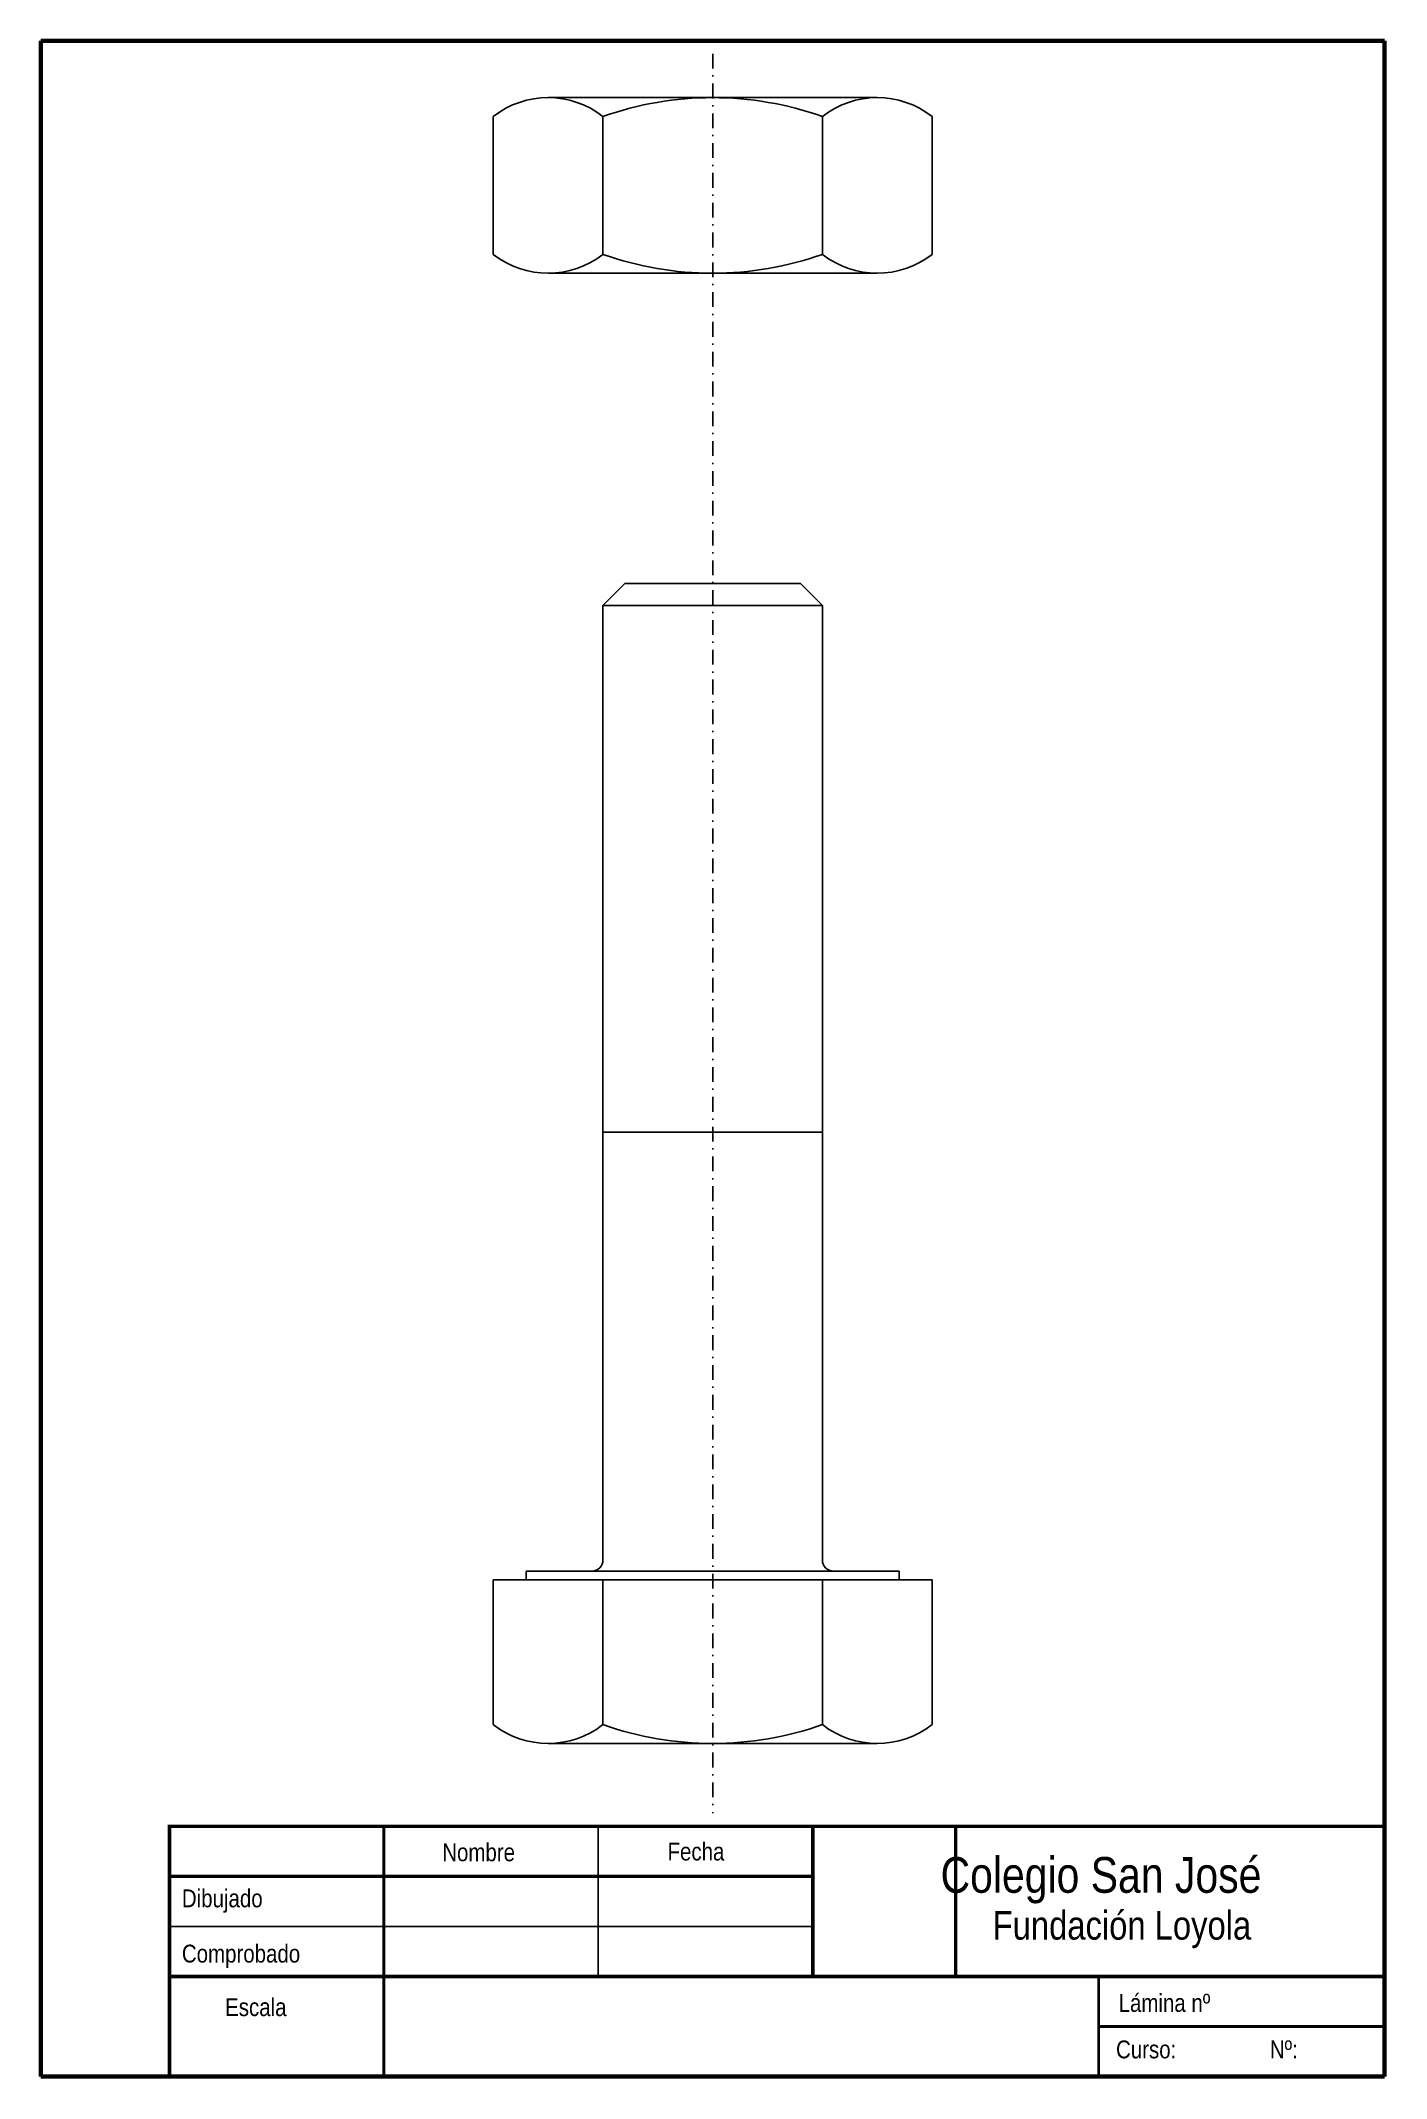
# Paper-space layout 'A4 vertical' of a CAD drawing. Header units: millimetres. Extents: x 10 to 198, y 0 to 285.
# The model-space entities are those that its viewports show. They can reach past a viewport. Long polylines and large blocks are cut down to what shows.
import ezdxf

# ---------------------------------------------------------------- set-up
doc = ezdxf.new("R2010")
doc.units = ezdxf.units.MM
doc.linetypes.add('TRAZO_Y_PUNTO2', pattern=[12.7, 6.35, -3.175, 0, -3.175])
doc.layers.add('Ventana', color=7, linetype='Continuous')
doc.layers.get('Ventana').off()
doc.styles.get("Standard").update_dxf_attribs({"font": ''})
doc.styles.get('Standard').set_extended_font_data('Arial Narrow')

msp = doc.modelspace()

# ---------------------------------------------------------------- linework, layer by layer
at = {"linetype": 'TRAZO_Y_PUNTO2'}
msp.add_line((111.87, 172.786), (111.87, 92.605), dxfattribs=at)
for p, q in [((101.87, 163.644), (101.87, 169.928)), ((104.37, 170.786), (119.37, 170.786)), ((106.87, 169.928), (106.87, 163.644)), ((116.87, 169.928), (116.87, 163.644)), ((121.87, 169.928), (121.87, 163.644)), ((119.37, 162.786), (104.37, 162.786)), ((106.87, 147.644), (107.87, 148.644)), ((115.87, 148.644), (107.87, 148.644)), ((115.87, 148.644), (116.87, 147.644)), ((106.87, 147.644), (106.87, 104.144)), ((106.87, 147.644), (116.87, 147.644)), ((116.87, 147.644), (116.87, 104.144)), ((116.87, 123.644), (106.87, 123.644)), ((116.87, 123.644), (116.87, 104.144)), ((103.37, 103.244), (101.87, 103.244)), ((101.87, 103.244), (101.87, 96.644)), ((103.37, 103.244), (103.37, 103.644)), ((103.37, 103.644), (106.37, 103.644)), ((120.37, 103.244), (103.37, 103.244)), ((106.87, 103.644), (106.37, 103.644)), ((106.87, 103.644), (116.87, 103.644)), ((106.87, 103.244), (106.87, 96.644)), ((116.87, 103.644), (117.37, 103.644)), ((116.87, 103.244), (116.87, 96.644)), ((117.37, 103.644), (120.37, 103.644)), ((120.37, 103.644), (120.37, 103.244)), ((120.37, 103.244), (121.87, 103.244)), ((121.87, 103.244), (121.87, 96.644)), ((119.37, 95.786), (104.37, 95.786))]:
    msp.add_line(p, q)
for centre, radius, start, end in [((104.37, 166.714), 4.072, 52.12112, 127.87888), ((111.87, 155.786), 15, 70.52878, 109.47122), ((111.87, 155.786), 15, 70.52878, 109.47122), ((119.37, 166.714), 4.072, 52.12112, 127.87888), ((104.37, 166.858), 4.072, 232.12112, 307.87888), ((111.87, 177.786), 15, 250.52878, 289.47122), ((119.37, 166.858), 4.072, 232.12112, 307.87888), ((106.37, 104.144), 0.5, 270, 0), ((117.37, 104.144), 0.5, 180, 270), ((104.37, 99.858), 4.072, 232.12112, 307.87888), ((111.87, 110.786), 15, 250.52878, 289.47122), ((119.37, 99.858), 4.072, 232.12112, 307.87888)]:
    msp.add_arc(centre, radius, start, end)

psp = doc.layouts.new('A4 vertical')

# ---------------------------------------------------------------- linework, layer by layer
at = {"lineweight": 60}
for p, q in [((10, 285), (10, 0.2)), ((10, 285), (198.02, 285)), ((198.02, 0.2), (198.02, 285)), ((10, 0.2), (198.02, 0.2))]:
    psp.add_line(p, q, dxfattribs=at)
for p, q in [((28.02, 35.2), (198.02, 35.2)), ((28.02, 0.2), (28.02, 35.2)), ((88.02, 14.2), (88.02, 35.2)), ((118.02, 14.2), (118.02, 35.2)), ((138.02, 14.2), (138.02, 35.2)), ((28.02, 28.2), (118.02, 28.2)), ((28.02, 21.2), (118.02, 21.2)), ((28.02, 14.2), (198.02, 14.2)), ((158.02, 0.2), (158.02, 14.2))]:
    psp.add_line(p, q)
at = {"lineweight": 40}
for p, q in [((58.02, 0.2), (58.02, 35.2)), ((198.02, 7.2), (158.02, 7.2))]:
    psp.add_line(p, q, dxfattribs=at)
for points, const_width in [([(28.02, 0.2), (28.02, 35.2), (198.02, 35.2)], 0.5), ([(118.02, 14.2), (118.02, 35.2)], 0.5), ([(138.02, 14.2), (138.02, 35.2)], 0.5), ([(28.02, 28.2), (118.02, 28.2)], 0.5), ([(158.02, 0.2), (158.02, 14.2)], 0.35)]:
    psp.add_lwpolyline(points, dxfattribs=dict(const_width=const_width))
at = {"lineweight": 40, "const_width": 0.5}
psp.add_lwpolyline([(28.02, 14.2), (198.02, 14.2)], dxfattribs=at)

# ---------------------------------------------------------------- texts
for s, height, p in [('Nombre', 2.5, (66.18, 30.31)), ('Fecha', 2.5, (97.7, 30.42)), ('Colegio San José', 5, (135.91, 25.9)), ('Dibujado', 2.5, (29.75, 23.87)), ('Fundación Loyola', 4, (143.2, 19.35)), ('Comprobado', 2.5, (29.75, 16.14)), ('Lámina nº', 2.5, (160.82, 9.24)), ('Escala', 2.5, (35.8, 8.65)), ('Curso:', 2.5, (160.46, 2.74)), ('Nº:', 2.5, (181.98, 2.74))]:
    psp.add_text(s, height=height).set_placement(p)

# ---------------------------------------------------------------- viewports
at = {"layer": 'Ventana', "view_target_point": (417.79, 265.955)}
psp.add_viewport(center=(104.01, 160.1), size=(188.02, 249.792), view_center_point=(-305.924, -133.26), view_height=81.3677, dxfattribs=at)

doc.saveas('drawing.dxf')
